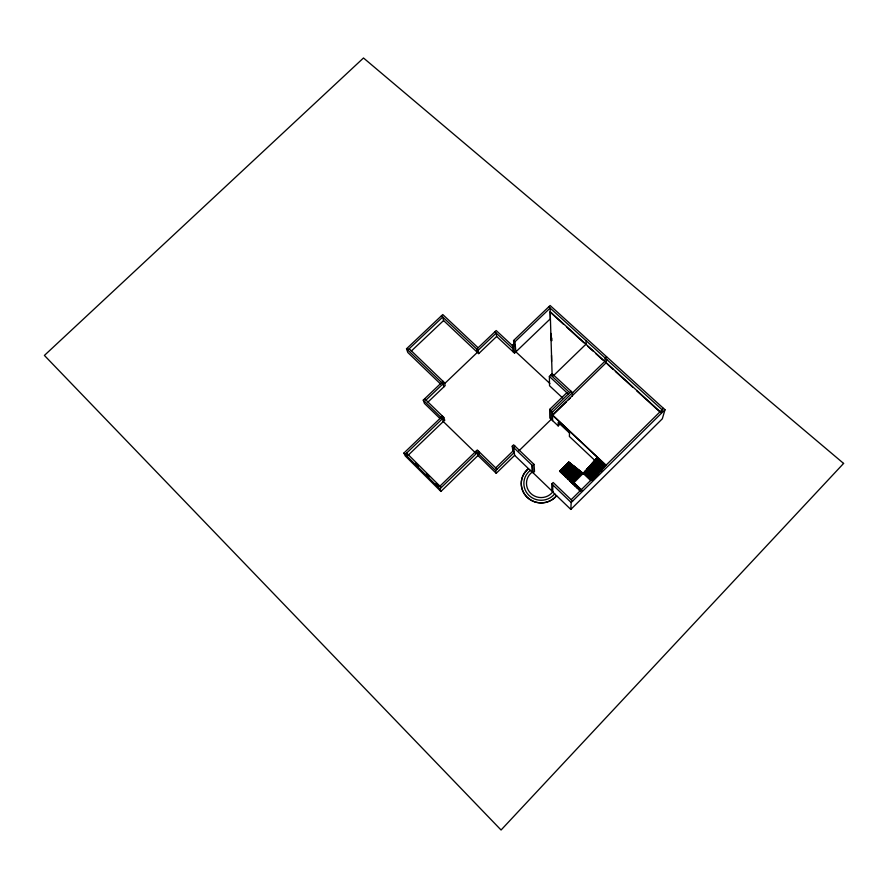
<?xml version="1.0" encoding="UTF-8"?>
<svg xmlns="http://www.w3.org/2000/svg" width="888" height="888" viewBox="0 0 888 888"><rect width="100%" height="100%" fill="white"/><g stroke="black" fill="none" stroke-linecap="round" stroke-linejoin="round"><path stroke-width="1.33" d="M562.437 473.826L559.618 471.128L568.82 462.071L572.605 465.49M566.866 392.663L549.661 409.401L549.827 418.037L558.186 425.907L558.197 422.422L569.519 433.055M586.002 470.529L573.892 482.739L572.005 480.93L581.285 471.772L583.172 473.726L580.319 471.017L571.04 480.164M560.561 471.872L569.774 462.803L560.561 471.872L561.505 472.771L570.718 463.547L575.468 467.732M567.188 477.589L568.109 479.52L568.142 478.499L566.233 476.834L566.211 477.711L565.279 476.234C562.026 472.416 563.991 477.555 565.256 474.414M561.505 472.771L563.392 474.27L572.627 465.035L576.423 468.631M563.392 474.27L565.29 475.768L574.547 466.522L565.29 475.768M566.255 476.379L575.502 467.266L579.309 470.718M559.606 471.417L568.82 462.071M565.301 475.624L567.199 477.278L576.456 468.02L581.24 472.227M570.929 480.408L570.007 481.329L569.097 479.098M582.239 472.682L572.96 481.84L582.55 490.831M569.574 431.346L569.386 436.452L595.349 460.883M568.142 478.499L570.052 480.008L570.007 481.329M567.21 477.134L570.074 479.553L579.342 470.418M583.183 473.57L587.889 468.387M572.36 396.037L572.505 392.607L552.147 373.726L549.372 376.412L549.539 385.758L562.615 397.924M572.827 482.217L571.894 483.128L570.951 482.228L571.017 480.619L578.687 487.457L578.543 489.488L579.487 490.387L580.408 489.477L579.464 488.578L578.543 489.488M571.65 464.757L568.808 462.371M570.052 480.008L570.984 478.943M570.074 479.553L571.994 481.074L581.285 471.772M571.894 483.128L572.904 480.464M574.703 484.004L573.781 484.915L572.849 484.027L572.893 480.619M573.781 484.915L573.914 482.595M552.725 492.008L570.817 509.423L571.184 502.541L664.99 409.734L550.116 305.505L513.553 340.537L513.886 343.934L515.251 345.21L513.886 346.52L514.541 353.135L550.294 318.825L550.138 308.069L514.929 341.813L515.884 351.848L549.894 383.505M573.581 465.778L564.346 475.025L573.581 465.778L578.354 469.974M576.612 485.847L575.69 486.757L574.736 485.858L574.858 483.794M576.456 468.02L567.199 477.278M575.69 486.757L575.824 484.715M577.411 468.92L568.154 478.044M585.914 344.644L586.169 340.792M576.634 487.667L577.555 486.757L578.51 487.667L577.589 488.578L576.634 487.667L576.778 485.625M583.15 473.87L578.388 469.519L574.669 473.315M577.589 488.578L577.733 486.535M579.487 490.387L579.642 488.367L580.608 489.277L580.441 491.297L581.363 490.387M588.822 467.465L585.092 471.284L592.795 478.577M586.036 470.218L594.705 478.421M591.674 464.091L586.979 469.142L595.648 477.344M587.923 468.076L596.603 476.279M593.561 461.949L588.866 466.999L597.546 475.202M594.516 460.872L590.764 464.857L598.49 472.139M596.392 458.874L591.708 463.78L599.444 471.073M597.369 457.631L593.606 461.627L602.308 469.83M594.549 460.55L603.263 468.753M606.193 363.081L606.637 359.374M597.402 457.309L595.504 459.473L604.217 467.676M596.459 458.386L605.183 466.6M583.205 473.437L590.897 480.719M661.549 411.721L662.115 409.757L548.751 306.815M664.99 409.734L662.326 418.803L570.817 509.423M571.139 499.733L663.503 408.38M566.211 475.324L565.279 476.234L566.233 476.989M565.268 476.812L566.189 475.901M567.166 478.61L568.087 477.7M568.109 479.52L569.03 478.61M578.388 469.519L569.119 478.799L570.962 476.967M569.097 479.254L570.018 478.343M569.053 480.419L569.974 479.509M570.951 482.228L571.872 481.318M572.849 484.027L573.77 483.116M574.736 485.858L575.657 484.948M551.881 490.909L551.759 483.893L553.18 482.495L572.605 501.132M534.01 464.38L534.521 471.506L533.144 472.871L532.589 465.767L534.01 464.38L513.63 444.821L512.221 446.198L512.887 451.126L514.274 452.469L495.671 470.585L496.214 473.304L514.652 455.344L513.641 447.552L515.051 446.187M558.186 425.907L559.551 424.564M571.073 391.286L551.093 410.733L551.226 419.347L518.925 450.815M606.571 356.732L605.194 358.075L604.817 361.383L571.928 393.406M552.614 420.657L552.514 412.065L572.505 392.607M495.682 467.876L512.887 451.126M606.238 362.67L552.547 414.974L606.16 465.356M566.544 401.709L552.547 415.34L606.138 465.512M568.486 399.811L570.418 397.924M439.926 486.169L477.289 449.983L497.069 469.219M477.267 452.669L477.966 455.533L440.914 491.453L439.882 488.888L478.654 451.315L479.265 453.879M553.18 375.946L585.947 344.211M440.914 491.453L405.239 455.91L403.896 453.069L442.446 416.106L443.034 417.982M441.059 417.438L442.446 416.106M405.239 454.401L443.789 417.416L424.642 398.801M407.803 455.588L444.666 420.213L443.789 417.416M513.197 351.881L512.52 345.243L513.886 343.934M440.104 418.67L424.409 403.385L423.265 400.111L443.012 381.274M425.974 400.088L444.344 382.55L409.179 348.751M496.647 336.463L478.688 353.624L478.088 350.349L496.192 333.078L496.647 336.463L514.541 353.135M444.866 383.383L477.356 352.37L476.745 349.095L496.192 330.536L513.209 346.353M427.972 402.053L445.21 385.592L444.344 382.55M440.637 384.082L407.792 352.458L406.515 348.784L442.768 314.552L478.11 347.796M407.814 350.039L442.724 317.06L443.578 320.546L478.688 353.624M411.277 351.093L443.578 320.546M661.271 412.709L550.194 311.71L552.136 375.557M550.205 312.165L563.469 324.22M566.522 327.006L583.871 342.779M587.9 346.442L592.862 350.96M595.837 353.668L602.785 359.984M607.214 364.002L613.319 369.563M615.362 371.417L632.667 387.146M636.74 390.853L660.15 412.143M513.553 340.537L514.929 341.813M550.76 375.069L569.685 392.64M549.372 376.412L568.287 393.995M512.52 345.243L513.886 346.52M494.838 331.823L512.853 348.596M549.661 409.401L552.514 412.065M600.288 462.359L604.14 466.167M595.526 459.307L604.251 467.521M441.414 315.828L478.088 350.349M593.628 461.471L602.33 469.674M596.47 464.679L599.367 467.41M596.447 464.835L599.345 467.565M601.376 470.751L592.673 462.548L601.354 470.906M599.378 469.397L601.309 471.217M599.356 469.552L601.287 471.373M591.73 463.614L600.432 471.828M590.775 464.69L599.478 472.904M591.686 466.078L594.583 468.809M598.523 473.981L589.832 465.767L598.501 474.125M593.639 469.885L597.491 473.526M593.617 470.041L597.469 473.681M588.888 466.844L597.569 475.047M587.001 468.986L595.67 477.2M587.912 470.363L592.718 474.925M589.821 472.338L592.707 475.069M591.774 475.99L593.695 477.811M591.763 476.146L593.684 477.966M585.114 471.128L593.772 479.331M592.818 480.408L584.171 472.205L591.841 479.653M568.82 462.226L571.639 464.912M570.063 479.864L571.006 480.774M559.618 471.128L563.381 474.725M551.759 483.893L571.184 502.541M512.221 446.198L532.589 465.767M406.515 348.784L442.968 383.86L443.845 386.891M532.212 471.972L552.824 491.819A14.619 14.219 3.6 0 1 530.824 493.484A14.619 14.219 3.6 0 1 532.223 472.072L531.635 464.857M514.652 455.344L532.389 472.427M443.334 418.914L444.666 420.213M423.265 400.111L442.402 418.748L443.29 421.523L475.546 452.936M475.89 451.326L495.671 470.585M477.966 455.533L496.214 473.304M441.292 487.523L406.637 453.058L407.414 454.745M415.573 463.325L418.492 466.222M426.262 473.959L429.182 476.867M435.986 483.627L438.894 486.535M403.896 453.069L439.882 488.888M530.358 470.274L530.358 470.385A17.227 16.75 3.7 0 0 528.993 495.415A17.227 16.75 3.7 0 0 554.711 493.817L554.711 493.728M552.725 484.815L552.824 491.908M551.515 355.367L551.592 361.471M550.849 333.411L550.937 339.804L551.848 340.637L551.814 338.084M562.448 473.371L571.672 464.291L562.448 473.371M843.6 463.425L501.065 830.014L44.4 355.433L363.492 57.986L843.6 463.425M528.515 468.686L528.504 468.587A19.836 19.303 3.7 0 0 527.15 497.258A19.836 19.292 3.7 0 0 556.598 495.737L556.598 495.637A19.836 19.303 3.7 0 1 527.15 497.258A19.836 19.292 3.7 0 1 528.515 468.686"/></g></svg>
